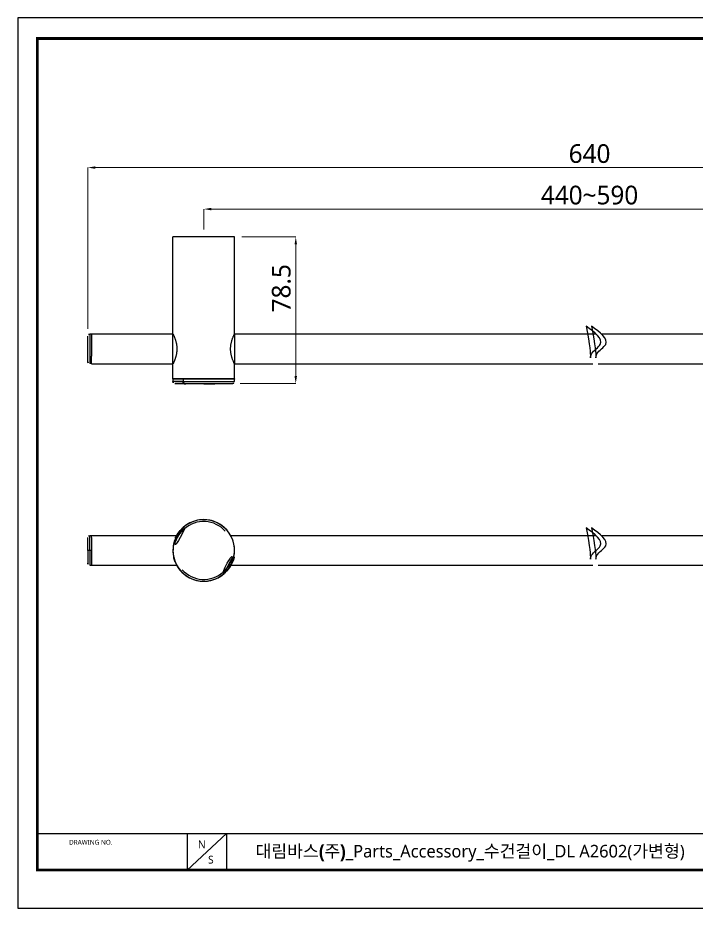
# Model space of a CAD drawing. Extents: x 16296680691 to 16296681342, y -37409617466 to -37409616989.
# Drawn here: x 16296680690.9 to 16296681054.4, y -37409617466.4 to -37409616989.4 of the extents above; entities that cross this region are included whole.
import ezdxf

# ---------------------------------------------------------------- set-up
doc = ezdxf.new("R2010")
doc.units = 0
doc.header["$LTSCALE"] = 10
doc.header["$MEASUREMENT"] = 0
doc.header["$PDMODE"] = 3
doc.header["$PDSIZE"] = -10
doc.layers.get('0').update_dxf_attribs({"linetype": 'CONTINUOUS'})
doc.layers.get('DEFPOINTS').update_dxf_attribs({"linetype": 'CONTINUOUS'})
doc.layers.add('1', color=7, linetype='CONTINUOUS')
doc.styles.add('Daelim Dimension', font='')
doc.styles.get('Daelim Dimension').set_extended_font_data('NanumGothic')
doc.dimstyles.new('DEFAULT', dxfattribs={"dimscale": 2, "dimtxt": 2, "dimasz": 2, "dimexe": 0, "dimexo": 2, "dimgap": 1, "dimtad": 1, "dimdec": 1, "dimzin": 9, "dimdsep": 46, "dimtxsty": 'Daelim Dimension', "dimcen": 0.5, "dimclrd": 252, "dimclre": 252, "dimclrt": 3, "dimadec": 1, "dimazin": 0, "dimtfac": 1, "dimtdec": 1, "dimtix": 1, "dimtmove": 0, "dimatfit": 3, "dimfxl": 1, "dimtolj": 1, "dimtzin": 1, "dimlwd": 9, "dimlwe": 9, "dimarcsym": 0})

# ---------------------------------------------------------------- blocks, each defined once
blk = doc.blocks.new('*D6')
at = {"color": 5, "lineweight": 9, "transparency": 16777216}
for p, q in [((16296680790.515181, -37409617102.749153), (16296680790.515181, -37409617091.827492)), ((16296680794.515181, -37409617091.827492), (16296681199.94532, -37409617091.827492)), ((16296681203.94532, -37409617102.749153), (16296681203.94532, -37409617091.827492))]:
    blk.add_line(p, q, dxfattribs=at)
at = {"color": 5, "transparency": 16777216}
for points in [[(16296680794.515181, -37409617091.160828), (16296680794.515181, -37409617092.494164), (16296680790.515181, -37409617091.827492)], [(16296681199.94532, -37409617091.160828), (16296681199.94532, -37409617092.494164), (16296681203.94532, -37409617091.827492)]]:
    blk.add_solid(points, dxfattribs=at)
at = {"layer": 'DEFPOINTS', "color": 0, "transparency": 16777216}
for p in [(16296681203.94532, -37409617091.827492), (16296680790.515181, -37409617106.749153), (16296681203.94532, -37409617106.749153)]:
    blk.add_point(p, dxfattribs=at)
at = {"color": 7, "transparency": 16777216, "insert": (16296680997.230249, -37409617084.384003), "char_height": 10, "attachment_point": 5, "style": 'Daelim Dimension'}
blk.add_mtext('\\A1;440~590', dxfattribs=at)
blk = doc.blocks.new('*D7')
at = {"color": 5, "lineweight": 9, "transparency": 16777216}
for p, q in [((16296680728.407249, -37409617155.899147), (16296680728.407249, -37409617069.609711)), ((16296680732.407249, -37409617069.609711), (16296681262.053249, -37409617069.609711)), ((16296681266.053249, -37409617155.899147), (16296681266.053249, -37409617069.609711))]:
    blk.add_line(p, q, dxfattribs=at)
at = {"color": 5, "transparency": 16777216}
for points in [[(16296680732.407249, -37409617068.943047), (16296680732.407249, -37409617070.276367), (16296680728.407249, -37409617069.609711)], [(16296681262.053249, -37409617068.943047), (16296681262.053249, -37409617070.276367), (16296681266.053249, -37409617069.609711)]]:
    blk.add_solid(points, dxfattribs=at)
at = {"layer": 'DEFPOINTS', "color": 0, "transparency": 16777216}
for p in [(16296681266.053249, -37409617069.609711), (16296680728.407249, -37409617159.899147), (16296681266.053249, -37409617159.899147)]:
    blk.add_point(p, dxfattribs=at)
at = {"color": 7, "transparency": 16777216, "insert": (16296680997.230249, -37409617062.166222), "char_height": 10, "attachment_point": 5, "style": 'Daelim Dimension'}
blk.add_mtext('\\A1;640', dxfattribs=at)
blk = doc.blocks.new('*D8')
at = {"color": 5, "lineweight": 9, "transparency": 16777216}
for p, q in [((16296680811.01518, -37409617106.74917), (16296680839.826, -37409617106.74917)), ((16296680839.826, -37409617110.74917), (16296680839.826, -37409617181.27246)), ((16296680810.02464, -37409617185.27246), (16296680839.826, -37409617185.27246))]:
    blk.add_line(p, q, dxfattribs=at)
at = {"color": 5, "transparency": 16777216}
for points in [[(16296680839.15934, -37409617110.74917), (16296680840.49267, -37409617110.74917), (16296680839.826, -37409617106.74917)], [(16296680839.15934, -37409617181.27246), (16296680840.49267, -37409617181.27246), (16296680839.826, -37409617185.27246)]]:
    blk.add_solid(points, dxfattribs=at)
at = {"layer": 'DEFPOINTS', "color": 0, "transparency": 16777216}
for p in [(16296680807.01518, -37409617106.74917), (16296680806.02464, -37409617185.27246), (16296680839.826, -37409617185.27246)]:
    blk.add_point(p, dxfattribs=at)
at = {"color": 7, "transparency": 16777216, "insert": (16296680832.12499, -37409617134.25536), "char_height": 10, "attachment_point": 5, "rotation": 90, "style": 'Daelim Dimension'}
blk.add_mtext('\\A1;78.5', dxfattribs=at)

msp = doc.modelspace()

# ---------------------------------------------------------------- linework, layer by layer
at = {"color": 5}
msp.add_line((16296680701.36825, -37409617426.394737), (16296681225.555531, -37409617426.394737), dxfattribs=at)
at = {"color": 5, "ltscale": 40}
for p, q in [((16296680781.718941, -37409617426.394737), (16296680781.718941, -37409617446.011093)), ((16296680781.718941, -37409617426.394737), (16296680781.718941, -37409617446.011093)), ((16296680802.713289, -37409617426.394737), (16296680781.718941, -37409617446.011093)), ((16296680802.713289, -37409617426.394737), (16296680781.718941, -37409617446.011093)), ((16296680802.713289, -37409617426.394737), (16296680802.713289, -37409617446.011093)), ((16296680802.713289, -37409617426.394737), (16296680802.713289, -37409617446.011093))]:
    msp.add_line(p, q, dxfattribs=at)
at = {"ltscale": 0.5}
msp.add_lwpolyline([(16296680690.900061, -37409617466.361633), (16296681341.900061, -37409617466.361633), (16296681341.900061, -37409616989.361633), (16296680690.900061, -37409616989.361633)], close=True, dxfattribs=at)
at = {"color": 5, "linetype": 'ByBlock', "lineweight": 200, "const_width": 1.5}
msp.add_lwpolyline([(16296680701.36825, -37409617445.936913), (16296681331.36825, -37409617445.936913), (16296681331.36825, -37409617000.436913), (16296680701.36825, -37409617000.436913)], close=True, dxfattribs=at)
at = {"ltscale": 0.5}
for points in [[(16296680995.365709, -37409617154.60733), (16296681002.994431, -37409617164.308701), (16296680998.312771, -37409617169.332848), (16296681001.953671, -37409617179.20768)], [(16296680998.24123, -37409617154.60733), (16296681005.869949, -37409617164.308701), (16296681001.18829, -37409617169.332848), (16296681004.829189, -37409617179.20768)], [(16296680995.365709, -37409617262.569504), (16296681002.994431, -37409617272.270866), (16296680998.312771, -37409617277.295013), (16296681001.953671, -37409617287.169853)], [(16296680998.24123, -37409617262.569504), (16296681005.869949, -37409617272.270866), (16296681001.18829, -37409617277.295013), (16296681004.829189, -37409617287.169853)]]:
    msp.add_spline(points, degree=3, dxfattribs=at)
at = {"layer": '1'}
for p, q in [((16296680807.015181, -37409617106.749153), (16296680774.015181, -37409617106.749153)), ((16296680774.015181, -37409617158.684151), (16296680774.015181, -37409617106.749153)), ((16296680807.015181, -37409617158.684151), (16296680807.015181, -37409617106.749153)), ((16296680728.407249, -37409617173.599152), (16296680728.407249, -37409617159.899147)), ((16296680730.407249, -37409617158.899147), (16296680729.407249, -37409617158.899147)), ((16296680729.407249, -37409617158.899147), (16296680729.407249, -37409617174.599152)), ((16296680774.10244, -37409617158.849152), (16296680730.407249, -37409617158.849152)), ((16296680730.407249, -37409617158.849152), (16296680730.407249, -37409617170.563019)), ((16296681000.73992, -37409617158.849152), (16296680806.93594, -37409617158.849152)), ((16296681187.524561, -37409617158.849152), (16296681003.615431, -37409617158.849152)), ((16296680730.407249, -37409617174.649147), (16296680730.407249, -37409617170.563019)), ((16296680730.407249, -37409617174.599152), (16296680729.407249, -37409617174.599152)), ((16296680730.407249, -37409617174.649147), (16296680774.10244, -37409617174.649147)), ((16296680774.015181, -37409617182.749153), (16296680774.015181, -37409617174.814148)), ((16296680806.93594, -37409617174.649147), (16296680998.897051, -37409617174.649147)), ((16296680807.015181, -37409617182.749153), (16296680807.015181, -37409617174.814148)), ((16296681001.77257, -37409617174.649147), (16296681187.524561, -37409617174.649147)), ((16296680807.015181, -37409617182.749153), (16296680774.015181, -37409617182.749153)), ((16296680774.016939, -37409617182.950897), (16296680774.028549, -37409617184.281433)), ((16296680779.514959, -37409617182.950897), (16296680774.016939, -37409617182.950897)), ((16296680779.522699, -37409617184.281433), (16296680774.028549, -37409617184.281433)), ((16296680780.17424, -37409617185.272453), (16296680775.00573, -37409617185.272453)), ((16296680779.514959, -37409617182.950897), (16296680779.522699, -37409617184.281433)), ((16296680807.01342, -37409617182.950897), (16296680779.514959, -37409617182.950897)), ((16296680779.522699, -37409617184.281433), (16296680807.001801, -37409617184.281433)), ((16296680780.17424, -37409617185.272453), (16296680802.07407, -37409617185.272453)), ((16296680802.07407, -37409617185.272453), (16296680806.02463, -37409617185.272453)), ((16296680807.001801, -37409617184.281433), (16296680807.01342, -37409617182.950897)), ((16296680779.514959, -37409617262.415497), (16296680779.522699, -37409617262.424156)), ((16296680780.17424, -37409617263.152428), (16296680779.522699, -37409617262.424156)), ((16296680728.407249, -37409617274.711319), (16296680728.407249, -37409617267.86132)), ((16296680730.407249, -37409617266.86132), (16296680729.407249, -37409617266.86132)), ((16296680729.407249, -37409617274.711319), (16296680729.407249, -37409617266.86132)), ((16296680776.03031, -37409617266.811317), (16296680730.407249, -37409617266.811317)), ((16296680730.407249, -37409617267.792908), (16296680730.407249, -37409617266.811317)), ((16296680730.407249, -37409617267.792908), (16296680730.407249, -37409617282.61132)), ((16296681000.73992, -37409617266.811317), (16296680805.00806, -37409617266.811317)), ((16296681189.452431, -37409617266.811317), (16296681003.61544, -37409617266.811317)), ((16296680728.407249, -37409617274.711319), (16296680728.407249, -37409617281.561317)), ((16296680729.407249, -37409617274.711319), (16296680728.407249, -37409617274.711319)), ((16296680730.407249, -37409617274.711319), (16296680729.407249, -37409617274.711319)), ((16296680729.407249, -37409617274.711319), (16296680729.407249, -37409617282.561317)), ((16296680729.407249, -37409617282.561317), (16296680730.407249, -37409617282.561317)), ((16296680730.407249, -37409617282.61132), (16296680776.03031, -37409617282.61132)), ((16296680805.00806, -37409617282.61132), (16296680998.897051, -37409617282.61132)), ((16296681001.77257, -37409617282.61132), (16296681189.452431, -37409617282.61132)), ((16296680800.856119, -37409617286.27021), (16296680801.50765, -37409617286.998482)), ((16296680801.51539, -37409617287.007141), (16296680801.50765, -37409617286.998482))]:
    msp.add_line(p, q, dxfattribs=at)
for centre, radius, start, end in [((16296680729.407249, -37409617159.899147), 1, 90, 180), ((16296680729.407249, -37409617173.599152), 1, 180, 270), ((16296680774.21693, -37409617182.94915), 0.2, 90, 180.50008551), ((16296680775.028509, -37409617184.272713), 1, 180.50008551, 268.69450151), ((16296680790.515181, -37409616504.724152), 680.725, 268.694501513, 270), ((16296680790.515181, -37409616504.724152), 680.725, 270, 271.305498487), ((16296680806.001841, -37409617184.272713), 1, 271.30549849, 359.49991449), ((16296680806.813431, -37409617182.94915), 0.2, 359.49991449, 90), ((16296680790.515181, -37409617274.711319), 16.5, 0, 180), ((16296680790.515181, -37409617274.711319), 16.498247, 41.81664643, 131.8168736), ((16296680790.515181, -37409617274.711319), 16.498239, 311.8168736, 131.8168736), ((16296680790.515181, -37409617274.711319), 16.486628, 311.8168736, 131.8168736), ((16296680790.515181, -37409617274.711319), 15.50945, 41.81664643, 131.8168736), ((16296680790.515181, -37409617274.711319), 16.498239, 131.8168736, 192.65533104), ((16296680790.515181, -37409617274.711319), 16.486628, 131.8168736, 311.8168736), ((16296680790.515181, -37409617274.711319), 15.50945, 131.8168736, 221.81664643), ((16296680790.515181, -37409617274.711319), 15.50945, 311.8168736, 41.81664643), ((16296680790.515181, -37409617274.711319), 16.498247, 311.8168736, 41.81664643), ((16296680729.407249, -37409617267.86132), 1, 90, 180), ((16296680790.515181, -37409617274.711319), 16.5, 180, 0), ((16296680774.612881, -37409617278.281998), 0.2, 192.65533104, 195.61277626), ((16296680775.297251, -37409617280.546341), 0.2, 198.02090241, 200.97844589), ((16296680790.515181, -37409617274.711319), 16.498239, 200.97844589, 311.8168736), ((16296680729.407249, -37409617281.561317), 1, 180, 270), ((16296680790.515181, -37409617274.711319), 15.50945, 221.81664643, 311.8168736)]:
    msp.add_arc(centre, radius, start, end, dxfattribs=at)
for centre, major_axis, ratio, start_param, end_param in [((16296680779.64831, -37409617182.94915), (0, 0.2), 0.6667508728, 0, 1.5795229731), ((16296680780.18943, -37409617184.272713), (0, -1), 0.6667508728, 4.7211156266, 6.2603996126), ((16296680790.515181, -37409616504.724152), (0, 680.725), 0.7452806677, 3.1415926536, 3.1643783481), ((16296680774.612881, -37409617278.281998), (0.19262, 0.053827), 0.9859964564, 3.0892408016, 3.1416135313)]:
    msp.add_ellipse(centre, major_axis=major_axis, ratio=ratio, start_param=start_param, end_param=end_param, dxfattribs=at)
for points, knots in [([(16296680774.015169, -37409617174.814163), (16296680774.015181, -37409617174.814148), (16296680774.021851, -37409617174.800529), (16296680774.04781, -37409617174.747208), (16296680774.06711, -37409617174.707497), (16296680774.117741, -37409617174.602318), (16296680774.14908, -37409617174.53685), (16296680774.190809, -37409617174.448463), (16296680774.195539, -37409617174.438431), (16296680774.20517, -37409617174.417961), (16296680774.210079, -37409617174.407516), (16296680774.225019, -37409617174.375664), (16296680774.25584, -37409617174.309769), (16296680774.289351, -37409617174.237396), (16296680774.35965, -37409617174.084244), (16296680774.41091, -37409617173.970932), (16296680774.52084, -37409617173.722351), (16296680774.57951, -37409617173.58709), (16296680774.656639, -37409617173.404129), (16296680774.672251, -37409617173.366837), (16296680774.70384, -37409617173.290863), (16296680774.71981, -37409617173.252151), (16296680774.768, -37409617173.134529), (16296680774.800541, -37409617173.053902), (16296680774.899111, -37409617172.805473), (16296680774.96607, -37409617172.631149), (16296680775.1008, -37409617172.265137), (16296680775.168579, -37409617172.073448), (16296680775.26951, -37409617171.772453), (16296680775.30303, -37409617171.669884), (16296680775.352949, -37409617171.512543), (16296680775.369551, -37409617171.459442), (16296680775.402491, -37409617171.352417), (16296680775.418819, -37409617171.298531), (16296680775.499689, -37409617171.027237), (16296680775.561899, -37409617170.804237), (16296680775.679569, -37409617170.346184), (16296680775.735029, -37409617170.111107), (16296680775.837311, -37409617169.628342), (16296680775.88413, -37409617169.380653), (16296680775.935961, -37409617169.062508), (16296680775.945999, -37409617168.998459), (16296680775.96051, -37409617168.901718), (16296680775.96526, -37409617168.869362), (16296680775.97455, -37409617168.804649), (16296680775.997259, -37409617168.642738), (16296680776.01741, -37409617168.480164), (16296680776.060671, -37409617168.088661), (16296680776.10479, -37409617167.563248), (16296680776.12027, -37409617167.030937), (16296680776.120661, -37409617166.629044), (16296680776.11891, -37409617166.494629), (16296680776.114361, -37409617166.32605), (16296680776.113331, -37409617166.292297), (16296680776.111019, -37409617166.224762), (16296680776.109751, -37409617166.190941), (16296680776.105591, -37409617166.089729), (16296680776.10236, -37409617166.022491), (16296680776.08392, -37409617165.687477), (16296680776.06192, -37409617165.423203), (16296680776.00478, -37409617164.901711), (16296680775.969641, -37409617164.644508), (16296680775.9081, -37409617164.263878), (16296680775.88611, -37409617164.137863), (16296680775.856899, -37409617163.981422), (16296680775.850969, -37409617163.950188), (16296680775.83894, -37409617163.887833), (16296680775.83283, -37409617163.856689), (16296680775.81432, -37409617163.763687), (16296680775.801701, -37409617163.702148), (16296680775.737249, -37409617163.396782), (16296680775.68144, -37409617163.159813), (16296680775.56341, -37409617162.699593), (16296680775.50119, -37409617162.476341), (16296680775.404449, -37409617162.151443), (16296680775.371639, -37409617162.0448), (16296680775.321739, -37409617161.887321), (16296680775.304991, -37409617161.835243), (16296680775.271299, -37409617161.731934), (16296680775.254419, -37409617161.680893), (16296680775.169901, -37409617161.428619), (16296680775.101931, -37409617161.236298), (16296680774.967079, -37409617160.869797), (16296680774.90019, -37409617160.695633), (16296680774.769171, -37409617160.365257), (16296680774.70504, -37409617160.209084), (16296680774.63538, -37409617160.043747), (16296680774.62768, -37409617160.025528), (16296680774.612341, -37409617159.989357), (16296680774.60471, -37409617159.971428), (16296680774.58198, -37409617159.918182), (16296680774.537161, -37409617159.813904), (16296680774.49439, -37409617159.716148), (16296680774.41177, -37409617159.529289), (16296680774.360609, -37409617159.416183), (16296680774.2673, -37409617159.212852), (16296680774.225161, -37409617159.12265), (16296680774.16968, -37409617159.005074), (16296680774.15247, -37409617158.968826), (16296680774.128719, -37409617158.919052), (16296680774.121149, -37409617158.903221), (16296680774.10671, -37409617158.873108), (16296680774.099871, -37409617158.858856), (16296680774.06764, -37409617158.791893), (16296680774.04809, -37409617158.751671), (16296680774.02186, -37409617158.6978), (16296680774.015169, -37409617158.684143), (16296680774.015181, -37409617158.684158)], [0, 0, 0, 0, 0.03125, 0.03125, 0.0625, 0.0625, 0.09375, 0.09375, 0.09765625, 0.09765625, 0.1015625, 0.1015625, 0.109375, 0.125, 0.125, 0.15625, 0.15625, 0.1875, 0.1875, 0.1953125, 0.1953125, 0.203125, 0.203125, 0.21875, 0.21875, 0.25, 0.25, 0.28125, 0.28125, 0.296875, 0.296875, 0.3046875, 0.3046875, 0.3125, 0.3125, 0.34375, 0.34375, 0.375, 0.375, 0.40625, 0.40625, 0.4140625, 0.4140625, 0.41796875, 0.41796875, 0.421875, 0.4375, 0.4375, 0.46875, 0.5, 0.5, 0.515625, 0.515625, 0.51953125, 0.51953125, 0.5234375, 0.5234375, 0.53125, 0.53125, 0.5625, 0.5625, 0.59375, 0.59375, 0.609375, 0.609375, 0.61328125, 0.61328125, 0.6171875, 0.6171875, 0.625, 0.625, 0.65625, 0.65625, 0.6875, 0.6875, 0.703125, 0.703125, 0.7109375, 0.7109375, 0.71875, 0.71875, 0.75, 0.75, 0.78125, 0.78125, 0.8125, 0.8125, 0.81640625, 0.81640625, 0.8203125, 0.8203125, 0.828125, 0.84375, 0.84375, 0.875, 0.875, 0.90625, 0.90625, 0.921875, 0.921875, 0.9296875, 0.9296875, 0.9375, 0.9375, 0.96875, 0.96875, 1, 1, 1, 1]), ([(16296680807.015181, -37409617158.684151), (16296680807.015169, -37409617158.684158), (16296680807.008511, -37409617158.697769), (16296680806.98254, -37409617158.751099), (16296680806.96324, -37409617158.79081), (16296680806.912609, -37409617158.895981), (16296680806.881281, -37409617158.961449), (16296680806.83955, -37409617159.04985), (16296680806.83482, -37409617159.059883), (16296680806.82519, -37409617159.080338), (16296680806.82028, -37409617159.090782), (16296680806.80533, -37409617159.122627), (16296680806.774509, -37409617159.188538), (16296680806.741011, -37409617159.260902), (16296680806.67071, -37409617159.414062), (16296680806.61944, -37409617159.527367), (16296680806.50952, -37409617159.775948), (16296680806.45085, -37409617159.911209), (16296680806.37372, -37409617160.094177), (16296680806.358101, -37409617160.131462), (16296680806.326521, -37409617160.207451), (16296680806.310539, -37409617160.246147), (16296680806.26236, -37409617160.36377), (16296680806.22982, -37409617160.444397), (16296680806.13125, -37409617160.692833), (16296680806.06428, -37409617160.867157), (16296680805.92955, -37409617161.23317), (16296680805.86178, -37409617161.424858), (16296680805.760851, -37409617161.725853), (16296680805.727329, -37409617161.828423), (16296680805.677401, -37409617161.985771), (16296680805.660801, -37409617162.038857), (16296680805.627859, -37409617162.145889), (16296680805.61153, -37409617162.199768), (16296680805.530661, -37409617162.471069), (16296680805.46846, -37409617162.694061), (16296680805.35079, -37409617163.152122), (16296680805.29533, -37409617163.387192), (16296680805.19305, -37409617163.869957), (16296680805.146219, -37409617164.117661), (16296680805.094391, -37409617164.435791), (16296680805.08436, -37409617164.499847), (16296680805.069839, -37409617164.596581), (16296680805.06509, -37409617164.628937), (16296680805.055811, -37409617164.693649), (16296680805.033091, -37409617164.85556), (16296680805.012951, -37409617165.01815), (16296680804.969681, -37409617165.409637), (16296680804.92557, -37409617165.935051), (16296680804.910089, -37409617166.467361), (16296680804.9097, -37409617166.869263), (16296680804.91144, -37409617167.00367), (16296680804.916, -37409617167.172249), (16296680804.91703, -37409617167.205994), (16296680804.919331, -37409617167.273537), (16296680804.920601, -37409617167.307373), (16296680804.924761, -37409617167.408569), (16296680804.927999, -37409617167.475807), (16296680804.94644, -37409617167.810822), (16296680804.968439, -37409617168.075104), (16296680805.025579, -37409617168.596588), (16296680805.060711, -37409617168.85379), (16296680805.12225, -37409617169.234421), (16296680805.144239, -37409617169.360443), (16296680805.17346, -37409617169.516876), (16296680805.17939, -37409617169.548111), (16296680805.19142, -37409617169.610474), (16296680805.197519, -37409617169.641617), (16296680805.21603, -37409617169.734619), (16296680805.228649, -37409617169.79615), (16296680805.2931, -37409617170.101517), (16296680805.348909, -37409617170.338493), (16296680805.46694, -37409617170.798714), (16296680805.529169, -37409617171.021957), (16296680805.6259, -37409617171.34687), (16296680805.65872, -37409617171.453506), (16296680805.70862, -37409617171.610977), (16296680805.72537, -37409617171.663063), (16296680805.75906, -37409617171.766373), (16296680805.77594, -37409617171.817413), (16296680805.86046, -37409617172.069679), (16296680805.928431, -37409617172.262001), (16296680806.06328, -37409617172.628502), (16296680806.130171, -37409617172.802673), (16296680806.261181, -37409617173.133034), (16296680806.325319, -37409617173.289223), (16296680806.39497, -37409617173.454552), (16296680806.402679, -37409617173.472778), (16296680806.418011, -37409617173.508926), (16296680806.42565, -37409617173.526878), (16296680806.44838, -37409617173.580116), (16296680806.493191, -37409617173.68441), (16296680806.535971, -37409617173.78215), (16296680806.618589, -37409617173.969017), (16296680806.66975, -37409617174.08213), (16296680806.76305, -37409617174.285454), (16296680806.805189, -37409617174.375664), (16296680806.86068, -37409617174.49324), (16296680806.87789, -37409617174.529472), (16296680806.90163, -37409617174.579247), (16296680806.90921, -37409617174.595078), (16296680806.923639, -37409617174.625191), (16296680806.930479, -37409617174.639427), (16296680806.962721, -37409617174.706413), (16296680806.982269, -37409617174.746643), (16296680807.008499, -37409617174.800507), (16296680807.015181, -37409617174.814163), (16296680807.015169, -37409617174.814148)], [0, 0, 0, 0, 0.03125, 0.03125, 0.0625, 0.0625, 0.09375, 0.09375, 0.09765625, 0.09765625, 0.1015625, 0.1015625, 0.109375, 0.125, 0.125, 0.15625, 0.15625, 0.1875, 0.1875, 0.1953125, 0.1953125, 0.203125, 0.203125, 0.21875, 0.21875, 0.25, 0.25, 0.28125, 0.28125, 0.296875, 0.296875, 0.3046875, 0.3046875, 0.3125, 0.3125, 0.34375, 0.34375, 0.375, 0.375, 0.40625, 0.40625, 0.4140625, 0.4140625, 0.41796875, 0.41796875, 0.421875, 0.4375, 0.4375, 0.46875, 0.5, 0.5, 0.515625, 0.515625, 0.51953125, 0.51953125, 0.5234375, 0.5234375, 0.53125, 0.53125, 0.5625, 0.5625, 0.59375, 0.59375, 0.609375, 0.609375, 0.61328125, 0.61328125, 0.6171875, 0.6171875, 0.625, 0.625, 0.65625, 0.65625, 0.6875, 0.6875, 0.703125, 0.703125, 0.7109375, 0.7109375, 0.71875, 0.71875, 0.75, 0.75, 0.78125, 0.78125, 0.8125, 0.8125, 0.81640625, 0.81640625, 0.8203125, 0.8203125, 0.828125, 0.84375, 0.84375, 0.875, 0.875, 0.90625, 0.90625, 0.921875, 0.921875, 0.9296875, 0.9296875, 0.9375, 0.9375, 0.96875, 0.96875, 1, 1, 1, 1]), ([(16296680774.42675, -37409617278.359879), (16296680774.427191, -37409617278.361557), (16296680774.428049, -37409617278.364937), (16296680774.42942, -37409617278.370323), (16296680774.43084, -37409617278.375893), (16296680774.43232, -37409617278.381706), (16296680774.433849, -37409617278.387756), (16296680774.435431, -37409617278.394043), (16296680774.437071, -37409617278.400551), (16296680774.438761, -37409617278.407303), (16296680774.4405, -37409617278.414268), (16296680774.44231, -37409617278.421471), (16296680774.44416, -37409617278.428902), (16296680774.446079, -37409617278.436562), (16296680774.44805, -37409617278.444458), (16296680774.450081, -37409617278.452583), (16296680774.45216, -37409617278.460938), (16296680774.454309, -37409617278.469521), (16296680774.456511, -37409617278.47834), (16296680774.458771, -37409617278.487381), (16296680774.461081, -37409617278.496658), (16296680774.463461, -37409617278.506157), (16296680774.465891, -37409617278.5159), (16296680774.472071, -37409617278.54055), (16296680774.482571, -37409617278.582329), (16296680774.49852, -37409617278.645241), (16296680774.515989, -37409617278.713364), (16296680774.537029, -37409617278.794342), (16296680774.56221, -37409617278.889587), (16296680774.59215, -37409617279.000412), (16296680774.629681, -37409617279.136017), (16296680774.675631, -37409617279.296951), (16296680774.724279, -37409617279.460991), (16296680774.76792, -37409617279.603607), (16296680774.805941, -37409617279.724937), (16296680774.850389, -37409617279.863518), (16296680774.90036, -37409617280.014969), (16296680774.944599, -37409617280.145241), (16296680774.977461, -37409617280.240303), (16296680775.000771, -37409617280.30703), (16296680775.0224, -37409617280.368423), (16296680775.038019, -37409617280.412491), (16296680775.0487, -37409617280.442497), (16296680775.05518, -37409617280.460709), (16296680775.06135, -37409617280.47802), (16296680775.067209, -37409617280.494453), (16296680775.07275, -37409617280.510002), (16296680775.077971, -37409617280.524673), (16296680775.08287, -37409617280.538437), (16296680775.08745, -37409617280.551353), (16296680775.09169, -37409617280.563347), (16296680775.095631, -37409617280.574539), (16296680775.097969, -37409617280.581238), (16296680775.09915, -37409617280.584587)], [0, 0, 0, 0, 0.0057050149, 0.011400817, 0.0170886419, 0.0227697302, 0.028445327, 0.0341166808, 0.0397850431, 0.045451667, 0.0511178071, 0.056784718, 0.0624536539, 0.0681258674, 0.0738026092, 0.0794851267, 0.0851746636, 0.090872459, 0.0965797465, 0.1022977535, 0.1080277005, 0.1137708005, 0.1195282579, 0.1253012682, 0.1566245584, 0.1877133966, 0.2187667726, 0.2499843539, 0.2914078432, 0.3329178637, 0.3749813987, 0.437666812, 0.4997711875, 0.5411835999, 0.582690663, 0.6247540254, 0.6875734714, 0.7495760939, 0.7809692376, 0.8121324099, 0.8432661661, 0.8745716276, 0.886067538, 0.8975150099, 0.9089238376, 0.9203039162, 0.9316652161, 0.9430177581, 0.9543715864, 0.9657367427, 0.9771232393, 0.9885410331, 1, 1, 1, 1])]:
    msp.add_open_spline(points, degree=3, knots=knots, dxfattribs=at)
for points in [[(16296680774.417749, -37409617278.325813), (16296680774.42005, -37409617278.334068), (16296680774.42304, -37409617278.345421), (16296680774.42675, -37409617278.359879)], [(16296680775.09915, -37409617280.584587), (16296680775.104059, -37409617280.598686), (16296680775.107861, -37409617280.609787), (16296680775.11051, -37409617280.617943)]]:
    msp.add_open_spline(points, degree=3, dxfattribs=at)

# ---------------------------------------------------------------- texts
at = {"color": 5, "ltscale": 40, "style": 'Daelim Dimension'}
msp.add_text('DRAWING NO.', height=2.56901127, dxfattribs=at).set_placement((16296680718.34115, -37409617432.32943))
at = {"char_height": 4.204124, "width": 5.86731056, "attachment_point": 1, "style": 'Daelim Dimension'}
for s, insert in [('N', (16296680787.429131, -37409617430.072456)), ('S', (16296680792.83527, -37409617438.249977))]:
    msp.add_mtext(s, dxfattribs=dict(at, insert=insert))
at = {"color": 2, "insert": (16296680818.240511, -37409617432.440857), "char_height": 6.75662715, "width": 323.90907206, "attachment_point": 1, "style": 'Daelim Dimension'}
msp.add_mtext('{\\fPretendard Variable SemiBold|b0|i0|c129|p2;대림바스(주)}_Parts_Accessory_{\\fGulim|b0|i0|c129|p50;수건걸이}_DL A2602({\\fGulim|b0|i0|c129|p50;가변형})', dxfattribs=at)

# ---------------------------------------------------------------- dimensions: what is measured, and where the dimension line sits
at = {"color": 7}
for base, p1, p2, text, picture, middle in [((16296681266.053249, -37409617069.609711), (16296680728.407249, -37409617159.899147), (16296681266.053249, -37409617159.899147), '640', '*D7', (16296680997.230249, -37409617062.166222)), ((16296681203.94532, -37409617091.827492), (16296680790.515181, -37409617106.749153), (16296681203.94532, -37409617106.749153), '440~590', '*D6', (16296680997.230249, -37409617084.384003))]:
    dim = msp.add_linear_dim(base=base, p1=p1, p2=p2, text=text, dimstyle='DEFAULT', override={"dimtxt": 5, "dimclrd": 5, "dimclre": 5, "dimclrt": 7}, dxfattribs=at)
    dim.commit()
    dim.dimension.update_dxf_attribs({"geometry": picture, "text_midpoint": middle})
dim = msp.add_linear_dim(base=(16296680839.826, -37409617185.272461), p1=(16296680807.015181, -37409617106.749153), p2=(16296680806.02463, -37409617185.272453), angle=90, dimstyle='DEFAULT', override={"dimtxt": 5, "dimclrd": 5, "dimclre": 5, "dimclrt": 7}, dxfattribs=at)
dim.commit()
dim.dimension.update_dxf_attribs({"geometry": '*D8', "text_midpoint": (16296680839.825991, -37409617134.255363), "dimtype": 160})

doc.saveas('drawing.dxf')
